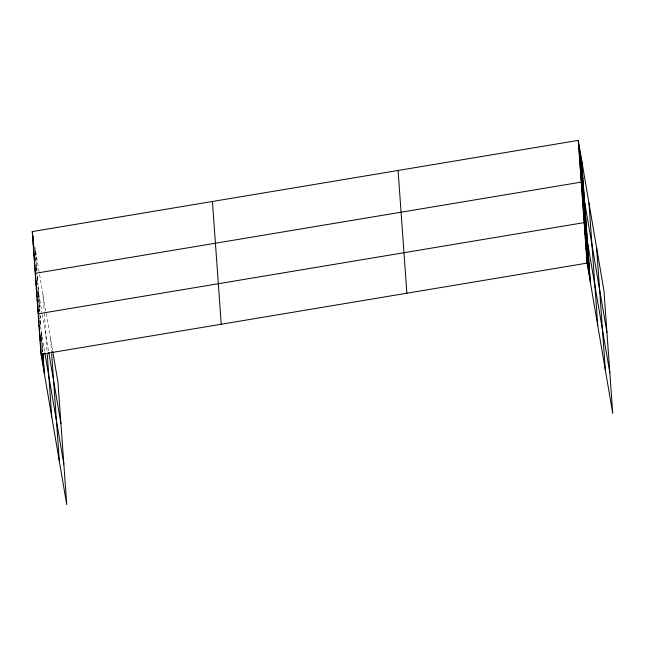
<?xml version="1.0" encoding="UTF-8"?>
<svg xmlns="http://www.w3.org/2000/svg" width="645" height="645" viewBox="0 0 645 645"><rect width="100%" height="100%" fill="white"/><g stroke="black" fill="none" stroke-linecap="round" stroke-linejoin="round"><path stroke-width="0.48" stroke-dasharray="3.23 2.42" d="M34.741 246.148L39.095 271.618M39.595 274.56L52.568 350.469M34.677 248.003L35.838 254.799M34.62 249.857L34.951 251.8M35.12 252.767L36.112 258.589M35.556 257.532L36.386 262.386M35.499 259.387L36.66 266.175M36.265 266.087L36.926 269.973M36.209 267.941L36.87 271.827M37.144 275.617L37.474 277.56M37.079 277.471L37.749 281.357L37.2 273.77M37.023 279.325L37.354 281.268M37.523 282.236L38.015 285.146M37.958 287.001L38.289 288.944M37.902 288.855L41.917 312.365M42.256 314.333L48.593 351.404M37.829 290.597L38.829 296.418M37.926 293.306L39.087 300.102M37.861 295.047L39.353 303.787M38.289 299.699L39.619 307.463M38.724 304.351L39.885 311.148L37.886 283.252M38.652 306.093L38.982 308.036M39.152 309.003L39.651 311.922M39.748 314.631L40.409 318.509M40.345 320.251L40.675 322.194M40.272 321.992L40.941 325.878L40.151 314.833M40.708 326.644L42.788 351.654L41.957 346.8M41.135 331.304L44.658 351.896M41.07 333.038L41.731 336.924M41.167 335.755L41.998 340.608M41.103 337.496L42.264 344.285M41.199 340.205L42.522 347.969M41.893 348.542L42.393 351.452M50.56 338.69L51.511 351.968M42.949 294.193L44.174 311.269M44.312 313.164L47.133 352.501M35.572 251.002L37.063 271.868"/><path stroke-width="0.97" d="M52.737 351.452L57.937 381.88L66.749 504.624L41.054 354.331L32.25 231.587L578.251 140.376L603.946 290.669L612.75 413.413L587.063 263.12L578.251 140.376M38.152 313.825L584.152 222.614L609.847 372.907M41.054 354.331L587.063 263.12M578.525 144.166L581.846 163.58M578.799 147.963L582.121 167.377M579.073 151.752L582.387 171.167M579.339 155.55L582.661 174.964M579.613 159.339L582.935 178.754M579.887 163.137L583.209 182.551M580.161 166.934L583.475 186.341M580.435 170.723L583.749 190.138M580.702 174.521L584.023 193.927M580.976 178.31L584.297 197.725M606.937 332.401L581.25 182.108L35.241 273.327L35.741 276.237M581.516 185.784L584.83 205.199M581.774 189.469L585.096 208.883M582.04 193.153L585.362 212.568M582.306 196.838L585.62 216.244M582.572 200.514L585.886 219.929M582.83 204.199L586.152 223.613M583.096 207.883L586.418 227.298M583.362 211.568L586.676 230.975M583.628 215.245L586.942 234.659M583.886 218.929L587.208 238.344M584.418 226.29L587.74 245.705M584.684 229.975L587.998 249.389M584.951 233.659L588.264 253.074M585.209 237.344L588.53 256.75M585.475 241.02L588.796 260.435M585.741 244.705L589.054 264.119M586.007 248.389L589.32 267.804M586.265 252.066L589.586 271.481M586.531 255.751L589.853 275.165M586.797 259.435L590.111 278.85M32.25 231.587L32.581 233.53M32.911 235.473L33.242 237.416M32.524 235.385L33.185 239.263M32.798 239.174L33.29 242.093M33.064 242.972L33.895 247.825M33.338 246.769L33.838 249.68M33.613 250.558L34.443 255.412M33.887 254.356L34.548 258.234M34.153 258.145L34.483 260.088M34.596 262.91L35.088 265.821M34.701 265.732L35.201 268.651M34.975 269.529L35.797 274.383M48.754 352.372L60.936 423.62M35.507 277.003L35.838 278.946M36.168 280.889L36.507 282.833M35.773 280.688L36.434 284.574M36.039 284.372L36.37 286.307M36.297 288.049L37.128 292.903M36.563 291.733L37.063 294.644M36.83 295.418L37.16 297.361M37.096 299.103L37.757 302.981M37.354 302.779L37.692 304.722M37.62 306.464L38.45 311.317M37.886 310.148L38.386 313.059M38.644 316.743L38.982 318.678M44.828 352.871L63.839 464.118M38.418 317.509L39.079 321.395M38.676 321.194L39.006 323.137M39.345 325.072L39.676 327.015M38.942 324.878L39.603 328.757M39.208 328.555L39.708 331.466M39.474 332.24L40.296 337.093M39.732 335.924L40.232 338.835M42.723 353.396L43.054 355.339M39.998 339.601L40.329 341.544M40.659 343.487L40.998 345.43M42.489 354.161L43.32 359.015M40.264 343.285L40.925 347.171M42.086 353.968L43.578 362.7M40.53 346.97L41.022 349.88M41.691 353.766L43.844 366.384M40.788 350.654L44.11 370.061M596.56 247.478L605.365 370.222M588.958 202.973L597.762 325.717M581.572 159.783L590.377 282.526M398.07 170.474L406.882 293.217M212.431 201.49L221.235 324.233M51.648 353.871L59.364 461.433M47.262 354.339L51.753 416.936M42.925 353.492L44.376 373.745"/></g></svg>
